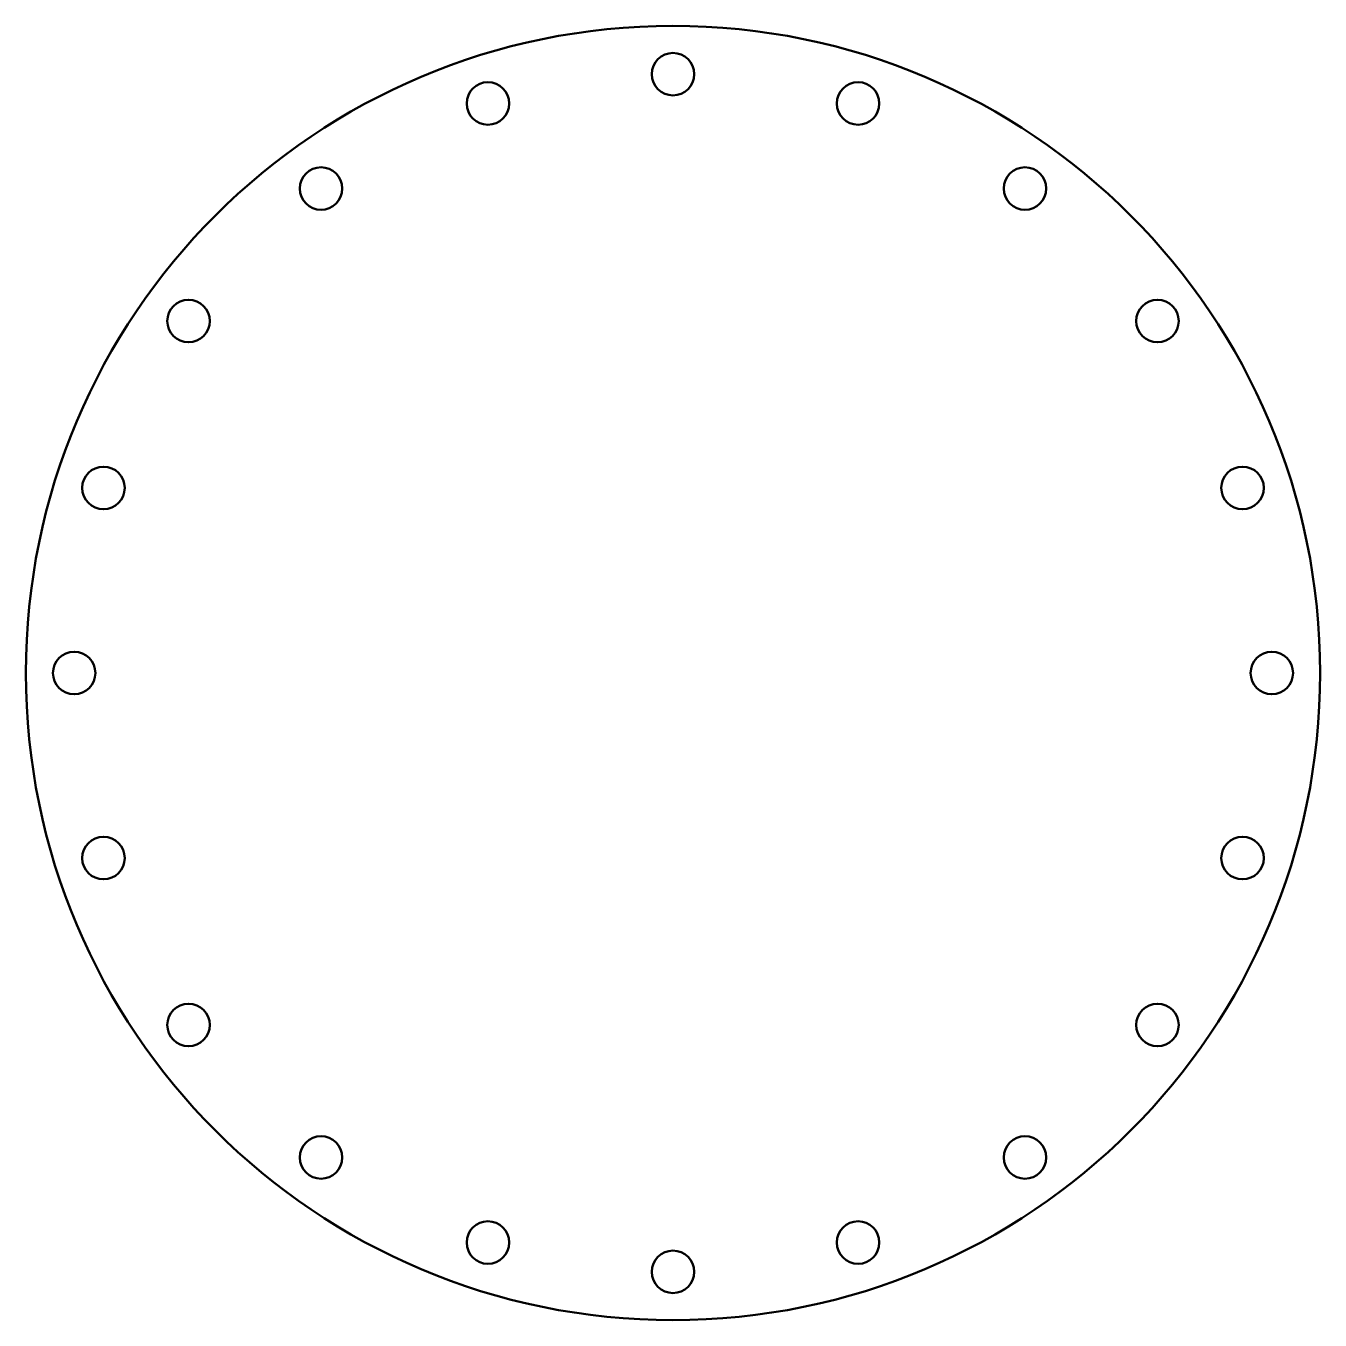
# Model space of a CAD drawing. Header units: millimetres. Extents: x 0 to 670, y 0 to 670.
import ezdxf

# ---------------------------------------------------------------- set-up
doc = ezdxf.new("R2010")
doc.units = ezdxf.units.MM
doc.layers.add('IV_INTERIOR_PROFILES', color=7, linetype='Continuous', lineweight=50)
doc.layers.add('IV_OUTER_PROFILE', color=7, linetype='Continuous', lineweight=50)

msp = doc.modelspace()

# ---------------------------------------------------------------- linework, layer by layer
at = {"layer": 'IV_INTERIOR_PROFILES'}
for centre in [(335, 645), (239.2, 629.83), (430.8, 629.83), (152.79, 585.8), (517.21, 585.8), (84.2, 517.21), (585.8, 517.21), (40.17, 430.8), (629.83, 430.8), (25, 335), (645, 335), (40.17, 239.2), (629.83, 239.2), (84.2, 152.79), (585.8, 152.79), (152.79, 84.2), (517.21, 84.2), (239.2, 40.17), (430.8, 40.17), (335, 25)]:
    msp.add_circle(centre, 11, dxfattribs=at)
at = {"layer": 'IV_OUTER_PROFILE'}
msp.add_circle((335, 335), 335, dxfattribs=at)

doc.saveas('drawing.dxf')
